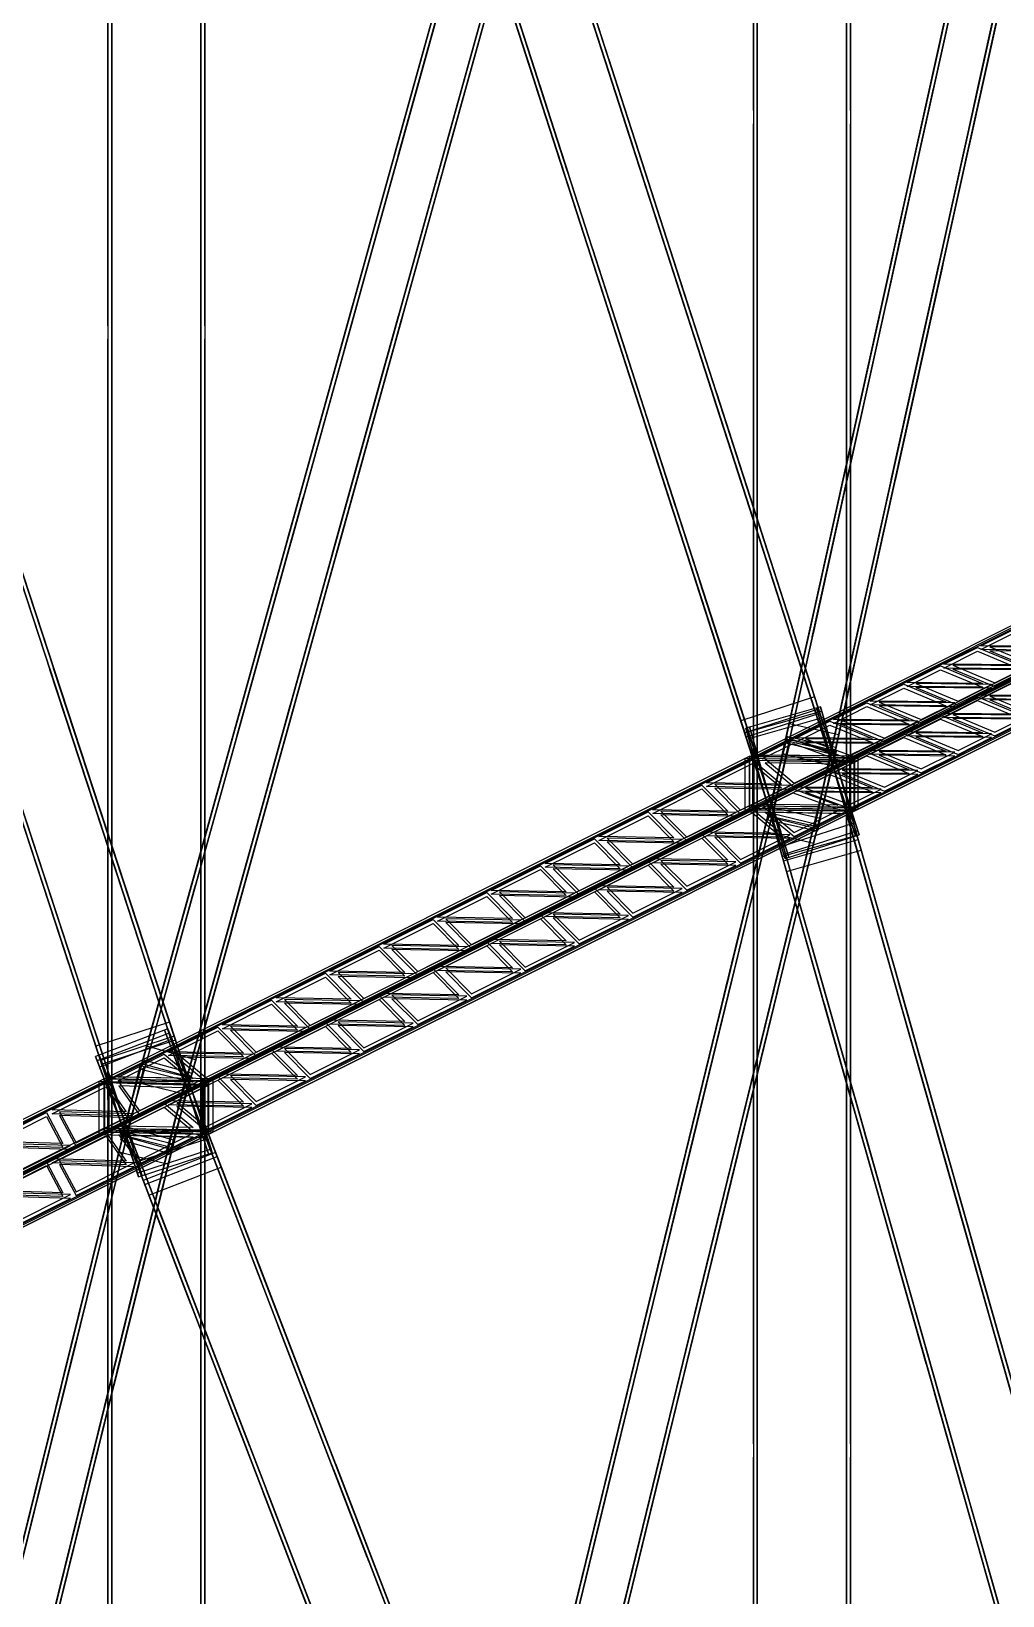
# Model space of a CAD drawing. Header units: millimetres. Extents: x -52000 to 48850, y -48850 to 51750.
# Drawn here: x -19679 to -15672, y -11599 to -5145 of the extents above; entities that cross this region are included whole.
import ezdxf

# ---------------------------------------------------------------- set-up
doc = ezdxf.new("R2010")
doc.units = ezdxf.units.MM
doc.layers.add('D-STR-STRC', color=7, linetype='Continuous', lineweight=25)

msp = doc.modelspace()

# ---------------------------------------------------------------- linework, layer by layer
at = {"layer": 'D-STR-STRC'}
for points in [[(-19363.1, 19163.1), (-19363.1, -19163.1)], [(-18963.1, 19163.1), (-18963.1, -19163.1)], [(-16700, 16500), (-16700, -16500)], [(-16300, 16500), (-16300, -16500)], [(-22229.2, 290.1), (-19089.8, -9291.5)], [(-22224.3, 275.1), (-19084.9, -9306.5)], [(-19094.4, 308.1), (-16431.3, -7941.9)], [(-19089.2, 291.9), (-16426.1, -7958.1)], [(-19399, 209.8), (-16735.8, -8040.2)], [(-16564.5, -8055.4), (-14739.8, 194.6)], [(-22533.3, 190.5), (-19393.9, -9391.1)], [(-22528.4, 175.5), (-19389, -9406.1)], [(-19393.7, 193.6), (-16730.6, -8056.4)], [(-19222.8, -9404.2), (-16559.7, 177.4)], [(-19218.4, -9388.5), (-16555.3, 193.1)], [(-19016.1, -9444.7), (-16353, 136.8)], [(-16568.1, -8071.8), (-14743.5, 178.2)], [(-16363.1, -8117.1), (-14538.4, 132.9)], [(-16359.5, -8100.8), (-14534.8, 149.2)], [(-19020.5, -9460.4), (-16357.4, 121.1)], [(-19305.8, -9702.7), (-16642.6, -121.1)], [(-22076.7, -175.5), (-18937.3, -9757)], [(-22071.8, -190.5), (-18932.4, -9772)], [(-19310.1, -9718.4), (-16647, -136.8)], [(-19107.8, -9774.6), (-16444.7, -193.1)], [(-19103.4, -9758.9), (-16440.3, -177.4)], [(-18932.5, -193.6), (-16269.4, -8443.6)], [(-16640.5, -8399.2), (-14815.9, -149.2)], [(-16636.9, -8382.9), (-14812.3, -132.9)], [(-16431.9, -8428.2), (-14607.2, -178.2)], [(-18927.3, -209.8), (-16264.2, -8459.8)], [(-16435.5, -8444.6), (-14610.9, -194.6)], [(-22380.8, -275.1), (-19241.4, -9856.7)], [(-22375.9, -290.1), (-19236.4, -9871.7)], [(-19237, -291.9), (-16573.9, -8541.9)], [(-19231.8, -308.1), (-16568.7, -8558.1)], [(-16717.9, -8138.1), (-14893.2, -7225.8)], [(-16698.1, -8138.3), (-14873.4, -7226)], [(-16301.9, -8142.2), (-14477.3, -7229.9)], [(-16282.1, -8142.4), (-14457.5, -7230.1)], [(-16717.9, -8357.6), (-14893.2, -7445.3)], [(-16698.1, -8357.8), (-14873.4, -7445.5)], [(-16301.9, -8361.7), (-14477.3, -7449.3)], [(-16282.1, -8361.9), (-14457.5, -7449.5)], [(-16447.5, -7891.8), (-16431.3, -7941.9)], [(-16423.8, -7932.5), (-14599.2, -14357.8)], [(-16423.8, -7932.5), (-16411.4, -7976.5)], [(-16752, -7990.1), (-16735.8, -8040.2)], [(-16564.5, -8055.4), (-16552.7, -8002.2)], [(-16419, -7949.6), (-14594.3, -14375)], [(-19226.3, -18979.1), (-16563.2, -8066)], [(-16731.7, -8019.9), (-14907, -14445.3)], [(-16731.7, -8019.9), (-16719.2, -8063.9)], [(-16726.8, -8037), (-14902.2, -14462.4)], [(-16578, -8126.8), (-16563.2, -8066)], [(-16359.5, -8100.8), (-16347.7, -8047.5)], [(-19230, -18994.3), (-16566.9, -8081.1)], [(-19026, -19044.1), (-16362.9, -8130.9)], [(-19022.3, -19028.9), (-16359.2, -8115.8)], [(-16717.9, -8138.1), (-16704, -8131.2)], [(-16374, -8176.6), (-16359.2, -8115.8)], [(-19379.3, -9468.2), (-16716.2, -8136.6)], [(-19359.6, -9468.5), (-16696.5, -8137)], [(-18966.6, -9475.6), (-16303.5, -8144)], [(-18947, -9475.9), (-16283.8, -8144.4)], [(-16734.8, -8145.9), (-16716.2, -8136.6)], [(-16302.4, -8153.7), (-16283.8, -8144.4)], [(-16282.1, -8142.4), (-16268.3, -8135.5)], [(-19379.3, -9687.2), (-16716.2, -8355.6)], [(-19359.6, -9687.5), (-16696.5, -8356)], [(-19304, -19297.4), (-16640.8, -8384.2)], [(-19300.3, -19282.2), (-16637.1, -8369.1)], [(-18966.6, -9694.6), (-16303.5, -8363)], [(-18947, -9694.9), (-16283.8, -8363.4)], [(-16734.8, -8364.9), (-16716.2, -8355.6)], [(-16717.9, -8357.6), (-16704, -8350.7)], [(-16655.7, -8445), (-16640.8, -8384.2)], [(-16640.5, -8399.2), (-16628.8, -8346)], [(-16302.4, -8372.7), (-16283.8, -8363.4)], [(-16282.1, -8361.9), (-16268.3, -8354.9)], [(-19100, -19347.1), (-16436.8, -8434)], [(-19096.3, -19332), (-16433.1, -8418.9)], [(-16451.7, -8494.8), (-16436.8, -8434)], [(-16435.5, -8444.6), (-16423.7, -8391.4)], [(-16280.3, -8409.7), (-16264.2, -8459.8)], [(-16584.9, -8508), (-16568.7, -8558.1)], [(-16273.2, -8463), (-14448.5, -14888.3)], [(-16268.3, -8480.1), (-14443.7, -14905.4)], [(-16268.3, -8480.1), (-16255.8, -8524.1)], [(-16581, -8550.4), (-14756.4, -14975.7)], [(-16576.2, -8567.5), (-14751.5, -14992.9)], [(-16576.2, -8567.5), (-16563.7, -8611.5)], [(-19115.4, -9260.2), (-16452.3, -16178.6)], [(-19115.4, -9260.2), (-19098.6, -9303.8)], [(-19109.1, -9276.7), (-16445.9, -16195.1)], [(-19108.9, -9233.2), (-19089.8, -9291.5)], [(-19413, -9332.9), (-19393.9, -9391.1)], [(-19218.4, -9388.5), (-19202.9, -9332.7)], [(-22369.1, -22133.8), (-19229.6, -9412.8)], [(-19414, -9375.1), (-16750.9, -16293.6)], [(-19414, -9375.1), (-19397.2, -9418.8)], [(-19407.7, -9391.6), (-16744.6, -16310.1)], [(-19246.6, -9481.7), (-19229.6, -9412.8)], [(-19016.1, -9444.7), (-19000.6, -9388.9)], [(-22516.5, -11035.9), (-19377.1, -9466.2)], [(-22497, -11036.5), (-19357.6, -9466.8)], [(-22372.4, -22147.5), (-19233, -9426.5)], [(-22168.6, -22197.8), (-19029.1, -9476.8)], [(-22165.2, -22184.1), (-19025.8, -9463.1)], [(-22108.1, -11047.7), (-18968.6, -9477.9)], [(-22088.6, -11048.2), (-18949.2, -9478.5)], [(-19400.4, -9477.9), (-19377.1, -9466.2)], [(-19379.3, -9468.2), (-19360.7, -9458.9)], [(-19042.8, -9532), (-19025.8, -9463.1)], [(-18972.5, -9490.2), (-18949.2, -9478.5)], [(-18947, -9475.9), (-18928.4, -9466.6)], [(-19379.3, -9687.2), (-19360.7, -9677.9)], [(-19310.1, -9718.4), (-19294.6, -9662.6)], [(-22516.5, -11254.3), (-19377.1, -9684.6)], [(-22497, -11254.9), (-19357.6, -9685.2)], [(-22439.9, -22421), (-19300.5, -9700)], [(-22436.6, -22407.3), (-19297.1, -9686.3)], [(-22232.7, -22457.6), (-19093.3, -9736.6)], [(-22108.1, -11266.1), (-18968.6, -9696.4)], [(-22088.6, -11266.6), (-18949.2, -9696.9)], [(-19400.4, -9696.3), (-19377.1, -9684.6)], [(-19317.5, -9768.9), (-19300.5, -9700)], [(-19107.8, -9774.6), (-19092.3, -9718.8)], [(-18972.5, -9708.6), (-18949.2, -9696.9)], [(-18951.4, -9713.8), (-18932.4, -9772)], [(-18947, -9694.9), (-18928.4, -9685.6)], [(-22236.1, -22471.3), (-19096.6, -9750.3)], [(-19113.6, -9819.2), (-19096.6, -9750.3)], [(-18918.6, -9771.5), (-16255.4, -16689.9)], [(-18912.2, -9788), (-16249.1, -16706.4)], [(-18912.2, -9788), (-18895.4, -9831.7)], [(-19255.5, -9813.4), (-19236.4, -9871.7)], [(-19217.2, -9886.5), (-16554.1, -16804.9)], [(-19210.9, -9903), (-16547.7, -16821.4)], [(-19210.9, -9903), (-19194, -9946.6)]]:
    msp.add_lwpolyline(points, dxfattribs=at)
for points in [[(-19347.1, 19163.1), (-19347.1, 19163.1), (-19347.1, -19163.1), (-19347.1, -19163.1)], [(-18979.1, 19163.1), (-18979.1, 19163.1), (-18979.1, -19163.1), (-18979.1, -19163.1)], [(-16684, 16500), (-16684, 16500), (-16684, -16500), (-16684, -16500)], [(-16316, 16500), (-16316, 16500), (-16316, -16500), (-16316, -16500)], [(-22244.5, 285.1), (-22087, -195.5), (-18947.6, -9777), (-19105, -9296.4)], [(-22229.2, 290.1), (-22071.8, -190.5), (-18932.4, -9772), (-19089.8, -9291.5)], [(-19109.7, 303.1), (-18942.5, -214.7), (-16279.4, -8464.7), (-16446.5, -7946.9)], [(-19094.4, 308.1), (-18927.3, -209.8), (-16264.2, -8459.8), (-16431.3, -7941.9)], [(-22518.1, 195.5), (-22360.7, -285.1), (-19221.2, -9866.7), (-19378.7, -9386.1)], [(-19399, 209.8), (-19231.8, -308.1), (-16568.7, -8558.1), (-16735.8, -8040.2)], [(-19383.7, 214.7), (-19216.6, -303.1), (-16553.5, -8553.1), (-16720.6, -8035.3)], [(-16640.5, -8399.2), (-16564.5, -8055.4), (-14739.8, 194.6), (-14815.9, -149.2)], [(-22533.3, 190.5), (-22375.9, -290.1), (-19236.4, -9871.7), (-19393.9, -9391.1)], [(-19310.1, -9718.4), (-19218.4, -9388.5), (-16555.3, 193.1), (-16647, -136.8)], [(-19294.7, -9722.7), (-19203, -9392.8), (-16539.9, 188.8), (-16631.6, -141.1)], [(-19123.2, -9770.3), (-19031.5, -9440.4), (-16368.4, 141.1), (-16460.1, -188.8)], [(-19107.8, -9774.6), (-19016.1, -9444.7), (-16353, 136.8), (-16444.7, -193.1)], [(-16624.9, -8402.7), (-16548.9, -8058.9), (-14724.2, 191.1), (-14800.3, -152.7)], [(-16451.1, -8441.1), (-16375.1, -8097.3), (-14550.4, 152.7), (-14626.5, -191.1)], [(-16435.5, -8444.6), (-16359.5, -8100.8), (-14534.8, 149.2), (-14610.9, -194.6)], [(-16700, -2777.5), (-16700, -2777.5), (-16700, -5472.5), (-16700, -5472.5)], [(-16684, -2777.5), (-16684, -2777.5), (-16684, -5472.5), (-16684, -5472.5)], [(-16316, -2777.5), (-16316, -2777.5), (-16316, -5472.5), (-16316, -5472.5)], [(-16300, -2777.5), (-16300, -2777.5), (-16300, -5472.5), (-16300, -5472.5)], [(-19363.1, -3221.4), (-19363.1, -3221.4), (-19363.1, -6360.2), (-19363.1, -6360.2)], [(-19347.1, -3221.4), (-19347.1, -3221.4), (-19347.1, -6360.2), (-19347.1, -6360.2)], [(-18979.1, -3221.4), (-18979.1, -3221.4), (-18979.1, -6360.2), (-18979.1, -6360.2)], [(-18963.1, -3221.4), (-18963.1, -3221.4), (-18963.1, -6360.2), (-18963.1, -6360.2)], [(-17534, -4578), (-17328.3, -5215.4), (-17193.7, -5632.1)], [(-17518.8, -4573.1), (-17313, -5210.5), (-17178.5, -5627.2)], [(-17529.5, -4591.9), (-17395, -5008.6), (-17189.3, -5646)], [(-17514.3, -4587), (-17379.8, -5003.7), (-17174, -5641.1)], [(-18180.5, -5654.2), (-17974.1, -4911.5), (-17909.7, -4679.8)], [(-18177.7, -5644), (-18113.3, -5412.3), (-17906.9, -4669.6)], [(-18165.1, -5658.5), (-17958.7, -4915.8), (-17894.3, -4684.1)], [(-18162.3, -5648.3), (-18097.9, -5416.5), (-17891.4, -4673.9)], [(-17823.3, -4671.4), (-17617.6, -5308.8), (-17483, -5725.5)], [(-17818.8, -4685.3), (-17684.3, -5102), (-17478.6, -5739.4)], [(-17808.1, -4666.5), (-17602.3, -5303.9), (-17467.8, -5720.6)], [(-17803.6, -4680.4), (-17669.1, -5097.1), (-17463.3, -5734.5)], [(-16016.6, -5577.9), (-15876.3, -4943.6), (-15822.9, -4702.1)], [(-16013.7, -5565), (-15960.3, -5323.5), (-15820, -4689.2)], [(-16000.9, -5581.4), (-15860.6, -4947.1), (-15807.2, -4705.6)], [(-15998.1, -5568.5), (-15944.7, -5327), (-15804.4, -4692.7)], [(-17993.6, -5706.2), (-17787.2, -4963.5), (-17722.8, -4731.8)], [(-17990.8, -5695.9), (-17926.4, -5464.2), (-17719.9, -4721.5)], [(-17978.2, -5710.4), (-17771.8, -4967.8), (-17707.4, -4736.1)], [(-17975.4, -5700.2), (-17910.9, -5468.5), (-17704.5, -4725.8)], [(-15827.1, -5619.8), (-15686.8, -4985.5), (-15633.4, -4744)], [(-15824.3, -5606.9), (-15770.9, -5365.4), (-15630.6, -4731.1)], [(-15811.5, -5623.3), (-15671.2, -4989), (-15617.8, -4747.5)], [(-15808.7, -5610.4), (-15755.2, -5368.9), (-15615, -4734.6)], [(-17312.1, -5265.5), (-17106.3, -5902.9), (-16971.8, -6319.6)], [(-17307.6, -5279.4), (-17173.1, -5696.1), (-16967.3, -6333.5)], [(-17296.9, -5260.6), (-17091.1, -5898), (-16956.6, -6314.7)], [(-17292.4, -5274.5), (-17157.9, -5691.2), (-16952.1, -6328.6)], [(-17586.2, -5354), (-17380.4, -5991.4), (-17245.9, -6408.1)], [(-17601.4, -5358.9), (-17395.6, -5996.3), (-17261.1, -6413)], [(-17596.9, -5372.8), (-17462.4, -5789.5), (-17256.6, -6426.9)], [(-17581.7, -5367.9), (-17447.2, -5784.6), (-17241.4, -6422)], [(-16168.6, -6265.4), (-16028.3, -5631.1), (-15974.9, -5389.6)], [(-16165.8, -6252.5), (-16112.3, -6011), (-15972.1, -5376.7)], [(-16153, -6268.9), (-16012.7, -5634.6), (-15959.3, -5393.1)], [(-16150.1, -6256), (-16096.7, -6014.5), (-15956.4, -5380.2)], [(-15976.3, -6294.4), (-15922.9, -6052.9), (-15782.6, -5418.6)], [(-18402.5, -6452.7), (-18196, -5710), (-18131.6, -5478.3)], [(-18399.6, -6442.4), (-18335.2, -6210.7), (-18128.8, -5468)], [(-18387, -6457), (-18180.6, -5714.3), (-18116.2, -5482.6)], [(-18384.2, -6446.7), (-18319.8, -6215), (-18113.4, -5472.3)], [(-15979.2, -6307.3), (-15838.9, -5673), (-15785.5, -5431.5)], [(-15963.6, -6310.8), (-15823.3, -5676.5), (-15769.9, -5435)], [(-15960.7, -6297.9), (-15907.3, -6056.4), (-15767, -5422.1)], [(-18215.5, -6504.6), (-18009.1, -5762), (-17944.7, -5530.2)], [(-18212.7, -6494.4), (-18148.3, -6262.7), (-17941.9, -5520)], [(-18200.1, -6508.9), (-17993.7, -5766.2), (-17929.3, -5534.5)], [(-18197.3, -6498.7), (-18132.9, -6267), (-17926.5, -5524.3)], [(-16700, -5527.5), (-16700, -5527.5), (-16700, -8222.5), (-16700, -8222.5)], [(-16684, -5527.5), (-16684, -5527.5), (-16684, -8222.5), (-16684, -8222.5)], [(-16316, -5527.5), (-16316, -5527.5), (-16316, -8222.5), (-16316, -8222.5)], [(-16300, -5527.5), (-16300, -5527.5), (-16300, -8222.5), (-16300, -8222.5)], [(-17090.1, -5953), (-16884.4, -6590.4), (-16749.9, -7007.1)], [(-17085.7, -5966.9), (-16951.2, -6383.6), (-16745.4, -7021)], [(-17074.9, -5948.1), (-16869.2, -6585.5), (-16734.7, -7002.2)], [(-17070.4, -5962), (-16935.9, -6378.7), (-16730.2, -7016.1)], [(-17379.5, -6046.4), (-17173.7, -6683.8), (-17039.2, -7100.5)], [(-17375, -6060.3), (-17240.5, -6477), (-17034.7, -7114.4)], [(-17364.2, -6041.5), (-17158.5, -6678.9), (-17024, -7095.6)], [(-17359.7, -6055.4), (-17225.2, -6472.1), (-17019.5, -7109.5)], [(-16317.8, -6940), (-16264.4, -6698.5), (-16124.1, -6064.2)], [(-16320.7, -6952.9), (-16180.4, -6318.6), (-16127, -6077.1)], [(-16305, -6956.4), (-16164.8, -6322.1), (-16111.3, -6080.6)], [(-16302.2, -6943.5), (-16248.8, -6702), (-16108.5, -6067.7)], [(-16131.2, -6994.8), (-15991, -6360.5), (-15937.5, -6119)], [(-16128.4, -6981.9), (-16075, -6740.4), (-15934.7, -6106.1)], [(-16115.6, -6998.3), (-15975.3, -6364), (-15921.9, -6122.5)], [(-16112.8, -6985.4), (-16059.4, -6743.9), (-15919.1, -6109.6)], [(-18624.4, -7251.1), (-18418, -6508.5), (-18353.6, -6276.8)], [(-18621.5, -7240.9), (-18557.1, -7009.2), (-18350.7, -6266.5)], [(-18609, -7255.4), (-18402.5, -6512.8), (-18338.1, -6281)], [(-18606.1, -7245.2), (-18541.7, -7013.5), (-18335.3, -6270.8)], [(-18434.6, -7292.8), (-18370.2, -7061.1), (-18163.8, -6318.5)], [(-18419.2, -7297.1), (-18354.8, -7065.4), (-18148.4, -6322.7)], [(-18437.5, -7303.1), (-18231, -6560.4), (-18166.6, -6328.7)], [(-18422.1, -7307.4), (-18215.6, -6564.7), (-18151.2, -6333)], [(-19363.1, -6415.2), (-19363.1, -6415.2), (-19363.1, -9554.1), (-19363.1, -9554.1)], [(-19347.1, -6415.2), (-19347.1, -6415.2), (-19347.1, -9554.1), (-19347.1, -9554.1)], [(-18979.1, -6415.2), (-18979.1, -6415.2), (-18979.1, -9554.1), (-18979.1, -9554.1)], [(-18963.1, -6415.2), (-18963.1, -6415.2), (-18963.1, -9554.1), (-18963.1, -9554.1)], [(-16868.2, -6640.5), (-16662.5, -7277.9), (-16528, -7694.6)], [(-16853, -6635.6), (-16647.2, -7273), (-16512.7, -7689.7)], [(-16863.7, -6654.4), (-16729.2, -7071.1), (-16523.5, -7708.5)], [(-16848.5, -6649.5), (-16714, -7066.2), (-16508.3, -7703.6)], [(-17157.5, -6733.9), (-16951.8, -7371.3), (-16817.3, -7788)], [(-17153, -6747.8), (-17018.5, -7164.5), (-16812.8, -7801.9)], [(-17142.3, -6729), (-16936.5, -7366.4), (-16802, -7783.1)], [(-17137.8, -6742.9), (-17003.3, -7159.6), (-16797.6, -7797)], [(-16472.7, -7640.4), (-16332.4, -7006.1), (-16279, -6764.6)], [(-16469.9, -7627.5), (-16416.5, -7386), (-16276.2, -6751.7)], [(-16457.1, -7643.9), (-16316.8, -7009.6), (-16263.4, -6768.1)], [(-16454.2, -7631), (-16400.8, -7389.5), (-16260.5, -6755.2)], [(-16283.3, -7682.3), (-16143, -7048), (-16089.6, -6806.5)], [(-16280.4, -7669.4), (-16227, -7427.9), (-16086.7, -6793.6)], [(-16267.7, -7685.8), (-16127.4, -7051.5), (-16074, -6810)], [(-16264.8, -7672.9), (-16211.4, -7431.4), (-16071.1, -6797.1)], [(-19851, -6968.3), (-19608.5, -7708.5), (-19481.8, -8095.3)], [(-19866.2, -6973.3), (-19623.7, -7713.5), (-19497, -8100.2)], [(-19863.7, -6980.9), (-19737, -7367.6), (-19494.5, -8107.8)], [(-19848.5, -6975.9), (-19721.8, -7362.6), (-19479.3, -8102.8)], [(-18846.3, -8049.6), (-18639.9, -7306.9), (-18575.5, -7075.2)], [(-18843.5, -8039.4), (-18779.1, -7807.6), (-18572.6, -7065)], [(-18830.9, -8053.9), (-18624.5, -7311.2), (-18560.1, -7079.5)], [(-18828.1, -8043.6), (-18763.6, -7811.9), (-18557.2, -7069.3)], [(-18659.4, -8101.6), (-18453, -7358.9), (-18388.6, -7127.2)], [(-18656.6, -8091.3), (-18592.1, -7859.6), (-18385.7, -7116.9)], [(-18644, -8105.8), (-18437.6, -7363.2), (-18373.2, -7131.5)], [(-18641.1, -8095.6), (-18576.7, -7863.9), (-18370.3, -7121.2)], [(-16282.1, -8142.4), (-16717.9, -8138.1), (-14893.2, -7225.8), (-14457.5, -7230.1)], [(-16282.1, -8158.4), (-16717.9, -8154.1), (-14893.2, -7241.8), (-14457.5, -7246)], [(-16646.3, -7328), (-16452.3, -7929.1), (-16317.8, -8345.8)], [(-16641.8, -7341.9), (-16507.3, -7758.6), (-16313.3, -8359.7)], [(-16631.1, -7323.1), (-16437, -7924.2), (-16302.5, -8340.9)], [(-16626.6, -7337), (-16492.1, -7753.7), (-16298.1, -8354.7)], [(-16935.6, -7421.4), (-16741.6, -8022.5), (-16607.1, -8439.2)], [(-16920.4, -7416.5), (-16726.3, -8017.6), (-16591.8, -8434.3)], [(-16931.1, -7435.3), (-16796.6, -7852), (-16602.6, -8453)], [(-16915.9, -7430.4), (-16781.4, -7847.1), (-16587.4, -8448.1)], [(-16282.1, -8345.9), (-16717.9, -8341.6), (-14893.2, -7429.3), (-14457.5, -7433.6)], [(-16282.1, -8361.9), (-16717.9, -8357.6), (-14893.2, -7445.3), (-14457.5, -7449.5)], [(-16616.2, -8289.3), (-16484.5, -7693.6), (-16431.1, -7452.1)], [(-16613.4, -8276.4), (-16560, -8034.9), (-16428.2, -7439.2)], [(-16600.6, -8292.8), (-16468.9, -7697.1), (-16415.4, -7455.6)], [(-16597.8, -8279.9), (-16544.4, -8038.4), (-16412.6, -7442.7)], [(-16424, -8318.3), (-16370.6, -8076.8), (-16238.8, -7481.1)], [(-16408.3, -8321.8), (-16354.9, -8080.3), (-16223.2, -7484.6)], [(-16426.8, -8331.2), (-16295.1, -7735.5), (-16241.6, -7494)], [(-16411.2, -8334.7), (-16279.4, -7739), (-16226, -7497.5)], [(-15450.2, -7683.5), (-15762.1, -7680.5), (-15623.9, -7611.4)], [(-15450.2, -7699.5), (-15762.1, -7696.4), (-15623.9, -7627.3)], [(-15602.2, -7759.5), (-15914.2, -7756.5), (-15776, -7687.4)], [(-15602.2, -7775.5), (-15914.2, -7772.4), (-15776, -7703.3)], [(-15551.4, -7756.9), (-15413.2, -7687.8), (-15725.2, -7684.7)], [(-15551.4, -7772.8), (-15413.2, -7703.7), (-15725.2, -7700.7)], [(-19604.6, -7771.8), (-19362, -8512), (-19235.3, -8898.7)], [(-19602.1, -7779.4), (-19475.4, -8166.1), (-19232.9, -8906.3)], [(-19589.4, -7766.8), (-19346.8, -8507), (-19220.1, -8893.7)], [(-19586.9, -7774.4), (-19460.2, -8161.1), (-19217.6, -8901.3)], [(-15754.3, -7835.6), (-16066.2, -7832.5), (-15928, -7763.4)], [(-15754.3, -7851.5), (-16066.2, -7848.5), (-15928, -7779.4)], [(-15703.5, -7832.9), (-15565.3, -7763.8), (-15877.2, -7760.7)], [(-15703.5, -7848.8), (-15565.3, -7779.7), (-15877.2, -7776.7)], [(-19893.5, -7866.4), (-19650.9, -8606.7), (-19524.2, -8993.4)], [(-19878.3, -7861.4), (-19635.7, -8601.7), (-19509, -8988.4)], [(-19875.8, -7869), (-19749.1, -8255.7), (-19506.5, -8996)], [(-19068.2, -8848.1), (-18861.8, -8105.4), (-18797.4, -7873.7)], [(-19065.4, -8837.8), (-19001, -8606.1), (-18794.6, -7863.4)], [(-19050, -8842.1), (-18985.6, -8610.4), (-18779.2, -7867.7)], [(-15906.3, -7911.6), (-16218.3, -7908.5), (-16080.1, -7839.4)], [(-15906.3, -7927.6), (-16218.3, -7924.5), (-16080.1, -7855.4)], [(-15855.5, -7908.9), (-15717.3, -7839.8), (-16029.3, -7836.8)], [(-15855.5, -7924.9), (-15717.3, -7855.8), (-16029.3, -7852.7)], [(-15450.2, -7887), (-15762.1, -7884), (-15623.9, -7814.9)], [(-15450.2, -7903), (-15762.1, -7899.9), (-15623.9, -7830.8)], [(-19891, -7874), (-19764.3, -8260.7), (-19521.7, -9000.9)], [(-19052.8, -8852.3), (-18846.4, -8109.7), (-18782, -7878)], [(-18881.3, -8900), (-18674.9, -8157.3), (-18610.5, -7925.6)], [(-18878.5, -8889.8), (-18814.1, -8658.1), (-18607.7, -7915.4)], [(-18865.9, -8904.3), (-18659.5, -8161.6), (-18595.1, -7929.9)], [(-18863.1, -8894.1), (-18798.7, -8662.3), (-18592.2, -7919.7)], [(-16447.5, -7891.8), (-16752, -7990.1), (-16584.9, -8508), (-16280.3, -8409.7)], [(-16423.8, -7932.5), (-16731.7, -8019.9), (-16726.8, -8037), (-16419, -7949.6)], [(-16423.8, -7932.5), (-16731.7, -8019.9), (-16576.2, -8567.5), (-16268.3, -8480.1)], [(-16439.2, -7936.9), (-16283.7, -8484.5), (-14459.1, -14909.8), (-14614.6, -14362.2)], [(-16423.8, -7932.5), (-16268.3, -8480.1), (-14443.7, -14905.4), (-14599.2, -14357.8)], [(-16058.4, -7987.6), (-16370.3, -7984.6), (-16232.2, -7915.5)], [(-16058.4, -8003.6), (-16370.3, -8000.5), (-16232.2, -7931.4)], [(-16007.6, -7984.9), (-15869.4, -7915.8), (-16181.3, -7912.8)], [(-16007.6, -8000.9), (-15869.4, -7931.8), (-16181.3, -7928.7)], [(-15602.2, -7963), (-15914.2, -7960), (-15776, -7890.9)], [(-15602.2, -7979), (-15914.2, -7975.9), (-15776, -7906.8)], [(-15551.4, -7960.4), (-15413.2, -7891.3), (-15725.2, -7888.2)], [(-15551.4, -7976.3), (-15413.2, -7907.2), (-15725.2, -7904.2)], [(-16431.3, -7941.9), (-16735.8, -8040.2), (-16730.6, -8056.4), (-16426.1, -7958.1)], [(-16431.3, -7941.9), (-16735.8, -8040.2), (-16568.7, -8558.1), (-16264.2, -8459.8)], [(-16411.4, -7976.5), (-16719.2, -8063.9), (-16563.7, -8611.5), (-16255.8, -8524.1)], [(-16628.8, -8346), (-16423.7, -8391.4), (-16347.7, -8047.5), (-16552.7, -8002.2)], [(-16210.4, -8063.6), (-16522.4, -8060.6), (-16384.2, -7991.5)], [(-16159.6, -8061), (-16021.4, -7991.9), (-16333.4, -7988.8)], [(-15754.3, -8039.1), (-16066.2, -8036), (-15928, -7966.9)], [(-15754.3, -8055), (-16066.2, -8052), (-15928, -7982.9)], [(-15703.5, -8036.4), (-15565.3, -7967.3), (-15877.2, -7964.2)], [(-15703.5, -8052.3), (-15565.3, -7983.2), (-15877.2, -7980.2)], [(-19304, -19297.4), (-19226.3, -18979.1), (-16563.2, -8066), (-16640.8, -8384.2)], [(-16731.7, -8019.9), (-16576.2, -8567.5), (-14751.5, -14992.9), (-14907, -14445.3)], [(-16716.3, -8015.5), (-16560.8, -8563.1), (-14736.1, -14988.5), (-14891.6, -14440.9)], [(-16640.8, -8384.2), (-16436.8, -8434), (-16359.2, -8115.8), (-16563.2, -8066)], [(-16640.5, -8399.2), (-16435.5, -8444.6), (-16359.5, -8100.8), (-16564.5, -8055.4)], [(-16568.1, -8071.8), (-16363.1, -8117.1), (-16359.5, -8100.8), (-16564.5, -8055.4)], [(-16566.9, -8081.1), (-16362.9, -8130.9), (-16359.2, -8115.8), (-16563.2, -8066)], [(-16210.4, -8079.6), (-16522.4, -8076.5), (-16384.2, -8007.5)], [(-16301.6, -8132), (-16173.5, -8067.9), (-16485.5, -8064.8)], [(-16411.4, -8034.8), (-16280.9, -8494.4), (-16155.8, -8935.1)], [(-16406.1, -8053.6), (-16281, -8494.2), (-16150.4, -8953.8)], [(-16396, -8030.5), (-16265.5, -8490.1), (-16140.4, -8930.7)], [(-16390.7, -8049.2), (-16265.6, -8489.8), (-16135, -8949.4)], [(-16159.6, -8076.9), (-16021.4, -8007.8), (-16333.4, -8004.8)], [(-15906.3, -8115.1), (-16218.3, -8112), (-16080.1, -8042.9)], [(-15906.3, -8131.1), (-16218.3, -8128), (-16080.1, -8058.9)], [(-15855.5, -8112.4), (-15717.3, -8043.3), (-16029.3, -8040.3)], [(-15855.5, -8128.4), (-15717.3, -8059.3), (-16029.3, -8056.2)], [(-19288.4, -19301.2), (-19210.8, -18982.9), (-16547.6, -8069.8), (-16625.3, -8388)], [(-19115.5, -19343.4), (-19037.8, -19025.1), (-16374.7, -8112), (-16452.4, -8430.2)], [(-19100, -19347.1), (-19022.3, -19028.9), (-16359.2, -8115.8), (-16436.8, -8434)], [(-16268.3, -8354.9), (-16268.3, -8135.5), (-16704, -8131.2), (-16704, -8350.7)], [(-16703.8, -8117.9), (-16573.3, -8577.5), (-16448.2, -9018.1)], [(-16688.5, -8113.5), (-16557.9, -8573.1), (-16432.8, -9013.8)], [(-16352.4, -8134.6), (-16664.4, -8131.6), (-16536.3, -8067.5)], [(-16352.4, -8150.6), (-16664.4, -8147.6), (-16536.3, -8083.5)], [(-16655.7, -8445), (-16451.7, -8494.8), (-16374, -8176.6), (-16578, -8126.8)], [(-16301.6, -8147.9), (-16173.5, -8083.9), (-16485.5, -8080.8)], [(-16058.4, -8191.1), (-16370.3, -8188.1), (-16232.2, -8119)], [(-16007.6, -8188.4), (-15869.4, -8119.3), (-16181.3, -8116.3)], [(-18947, -9475.9), (-19379.3, -9468.2), (-16716.2, -8136.6), (-16283.8, -8144.4)], [(-18947, -9491.9), (-19379.3, -9484.1), (-16716.2, -8152.5), (-16283.8, -8160.3)], [(-16584.2, -8251.3), (-16893.7, -8245.7), (-16703.8, -8150.8)], [(-16584.2, -8267.2), (-16893.7, -8261.7), (-16703.8, -8166.7)], [(-16844.6, -9219.3), (-16648.3, -8414.7), (-16593.7, -8191.2)], [(-16843, -9212.5), (-16788.4, -8989), (-16592.1, -8184.5)], [(-16829.1, -9223.1), (-16632.7, -8418.5), (-16578.2, -8195)], [(-16827.4, -9216.3), (-16772.9, -8992.8), (-16576.5, -8188.2)], [(-16302.4, -8372.7), (-16302.4, -8153.7), (-16734.8, -8145.9), (-16734.8, -8364.9)], [(-16698.1, -8357.8), (-16698.1, -8138.3), (-16717.9, -8138.1), (-16717.9, -8357.6)], [(-16282.1, -8361.9), (-16282.1, -8142.4), (-16717.9, -8138.1), (-16717.9, -8357.6)], [(-16696.5, -8356), (-16696.5, -8137), (-16716.2, -8136.6), (-16716.2, -8355.6)], [(-16283.8, -8363.4), (-16283.8, -8144.4), (-16716.2, -8136.6), (-16716.2, -8355.6)], [(-16698.5, -8136.6), (-16573.4, -8577.2), (-16442.9, -9036.9)], [(-16683.1, -8132.2), (-16558, -8572.9), (-16427.5, -9032.5)], [(-16531.6, -8247.9), (-16341.7, -8153), (-16651.2, -8147.4)], [(-16531.6, -8263.8), (-16341.7, -8168.9), (-16651.2, -8163.3)], [(-16210.4, -8267.1), (-16522.4, -8264.1), (-16384.2, -8195)], [(-16058.4, -8207.1), (-16370.3, -8204), (-16232.2, -8134.9)], [(-16159.6, -8264.5), (-16021.4, -8195.4), (-16333.4, -8192.3)], [(-16283.8, -8363.4), (-16283.8, -8144.4), (-16303.5, -8144), (-16303.5, -8363)], [(-16282.1, -8361.9), (-16282.1, -8142.4), (-16301.9, -8142.2), (-16301.9, -8361.7)], [(-16007.6, -8204.4), (-15869.4, -8135.3), (-16181.3, -8132.2)], [(-16806.1, -8362.2), (-17115.6, -8356.7), (-16912.3, -8255)], [(-16753.5, -8358.8), (-16550.2, -8257.2), (-16859.7, -8251.6)], [(-16656.1, -9265.3), (-16459.8, -8460.7), (-16405.3, -8237.2)], [(-16654.5, -9258.5), (-16600, -9035), (-16403.6, -8230.4)], [(-16640.6, -9269.1), (-16444.3, -8464.5), (-16389.7, -8241)], [(-16639, -9262.3), (-16584.4, -9038.8), (-16388.1, -8234.2)], [(-16210.4, -8283.1), (-16522.4, -8280), (-16384.2, -8211)], [(-16159.6, -8280.4), (-16021.4, -8211.3), (-16333.4, -8208.3)], [(-16806.1, -8378.2), (-17115.6, -8372.6), (-16912.3, -8271)], [(-16753.5, -8374.8), (-16550.2, -8273.1), (-16859.7, -8267.6)], [(-16700, -8277.5), (-16700, -8277.5), (-16700, -10972.5), (-16700, -10972.5)], [(-16684, -8277.5), (-16684, -8277.5), (-16684, -10972.5), (-16684, -10972.5)], [(-16352.4, -8338.1), (-16664.4, -8335.1), (-16536.3, -8271)], [(-16352.4, -8354.1), (-16664.4, -8351), (-16536.3, -8287)], [(-16301.6, -8335.5), (-16173.5, -8271.4), (-16485.5, -8268.3)], [(-16301.6, -8351.4), (-16173.5, -8287.4), (-16485.5, -8284.3)], [(-16316, -8277.5), (-16316, -8277.5), (-16316, -10972.5), (-16316, -10972.5)], [(-16300, -8277.5), (-16300, -8277.5), (-16300, -10972.5), (-16300, -10972.5)], [(-18947, -9679), (-19379.3, -9671.3), (-16716.2, -8339.7), (-16283.8, -8347.5)], [(-18947, -9694.9), (-19379.3, -9687.2), (-16716.2, -8355.6), (-16283.8, -8363.4)], [(-17028, -8473.2), (-17337.5, -8467.7), (-17134.2, -8366)], [(-17028, -8489.1), (-17337.5, -8483.6), (-17134.2, -8381.9)], [(-16975.4, -8469.8), (-16772.1, -8368.2), (-17081.6, -8362.6)], [(-16975.4, -8485.7), (-16772.1, -8384.1), (-17081.6, -8378.5)], [(-16584.2, -8454.4), (-16893.7, -8448.8), (-16703.8, -8353.9)], [(-16584.2, -8470.3), (-16893.7, -8464.7), (-16703.8, -8369.8)], [(-16531.6, -8451), (-16341.7, -8356.1), (-16651.2, -8350.5)], [(-16531.6, -8466.9), (-16341.7, -8372), (-16651.2, -8366.4)], [(-16640.8, -8384.2), (-16436.8, -8434), (-16433.1, -8418.9), (-16637.1, -8369.1)], [(-16640.5, -8399.2), (-16435.5, -8444.6), (-16431.9, -8428.2), (-16636.9, -8382.9)], [(-16269.4, -8443.6), (-16573.9, -8541.9), (-16568.7, -8558.1), (-16264.2, -8459.8)], [(-17250, -8584.2), (-17559.5, -8578.6), (-17356.1, -8477)], [(-17250, -8600.1), (-17559.5, -8594.5), (-17356.1, -8492.9)], [(-17197.4, -8580.8), (-16994, -8479.1), (-17303.5, -8473.6)], [(-17197.4, -8596.7), (-16994, -8495), (-17303.5, -8489.5)], [(-16806.1, -8565.3), (-17115.6, -8559.8), (-16912.3, -8458.1)], [(-16806.1, -8581.3), (-17115.6, -8575.7), (-16912.3, -8474)], [(-16753.5, -8561.9), (-16550.2, -8460.3), (-16859.7, -8454.7)], [(-16753.5, -8577.9), (-16550.2, -8476.2), (-16859.7, -8470.6)], [(-16273.2, -8463), (-16581, -8550.4), (-16576.2, -8567.5), (-16268.3, -8480.1)], [(-19343, -8570.2), (-19114.3, -9268.2), (-18987.6, -9655)], [(-19340.5, -8577.8), (-19213.8, -8964.5), (-18985.1, -9662.5)], [(-19327.8, -8565.3), (-19099.1, -9263.3), (-18972.3, -9650)], [(-19325.3, -8572.8), (-19198.6, -8959.6), (-18969.9, -9657.6)], [(-17028, -8676.3), (-17337.5, -8670.7), (-17134.2, -8569.1)], [(-16975.4, -8672.9), (-16772.1, -8571.2), (-17081.6, -8565.7)], [(-16975.4, -8688.8), (-16772.1, -8587.2), (-17081.6, -8581.6)], [(-16268.4, -8538.4), (-16128.8, -9029.9), (-16003.7, -9470.5)], [(-16263.1, -8557.1), (-16138, -8997.8), (-15998.4, -9489.3)], [(-16253, -8534), (-16113.4, -9025.5), (-15988.3, -9466.2)], [(-16247.7, -8552.8), (-16122.6, -8993.4), (-15983, -9484.9)], [(-17471.9, -8695.1), (-17781.4, -8689.6), (-17578.1, -8587.9)], [(-17471.9, -8711.1), (-17781.4, -8705.5), (-17578.1, -8603.9)], [(-17419.3, -8691.7), (-17216, -8590.1), (-17525.5, -8584.5)], [(-17419.3, -8707.7), (-17216, -8606), (-17525.5, -8600.5)], [(-17028, -8692.2), (-17337.5, -8686.7), (-17134.2, -8585)], [(-16560.8, -8621.4), (-16421.3, -9112.9), (-16296.1, -9553.6)], [(-16555.5, -8640.2), (-16430.4, -9080.8), (-16290.8, -9572.3)], [(-16545.5, -8617.1), (-16405.9, -9108.6), (-16280.7, -9549.2)], [(-16540.1, -8635.8), (-16415, -9076.4), (-16275.4, -9567.9)], [(-19631.9, -8664.9), (-19403.2, -9362.9), (-19276.4, -9749.6)], [(-19629.4, -8672.5), (-19502.7, -9059.2), (-19274, -9757.2)], [(-19616.6, -8659.9), (-19387.9, -9357.9), (-19261.2, -9744.6)], [(-19614.2, -8667.5), (-19487.5, -9054.2), (-19258.8, -9752.2)], [(-19278.9, -9606.1), (-19083.7, -8903.9), (-19019.3, -8672.1)], [(-19276.1, -9595.8), (-19211.7, -9364.1), (-19016.5, -8661.9)], [(-19263.5, -9610.4), (-19068.3, -8908.1), (-19003.9, -8676.4)], [(-19260.7, -9600.1), (-19196.3, -9368.4), (-19001.1, -8666.2)], [(-17693.8, -8806.1), (-18003.3, -8800.5), (-17800, -8698.9)], [(-17641.2, -8802.7), (-17437.9, -8701), (-17747.4, -8695.5)], [(-17641.2, -8818.6), (-17437.9, -8717), (-17747.4, -8711.4)], [(-17250, -8787.3), (-17559.5, -8781.7), (-17356.1, -8680)], [(-17250, -8803.2), (-17559.5, -8797.6), (-17356.1, -8696)], [(-17197.4, -8783.9), (-16994, -8682.2), (-17303.5, -8676.6)], [(-17197.4, -8799.8), (-16994, -8698.1), (-17303.5, -8692.6)], [(-19092, -9658), (-18896.8, -8955.8), (-18832.4, -8724.1)], [(-19089.2, -9647.8), (-19024.8, -9416.1), (-18829.6, -8713.9)], [(-19076.6, -9662.3), (-18881.4, -8960.1), (-18817, -8728.4)], [(-19073.7, -9652.1), (-19009.3, -9420.4), (-18814.2, -8718.1)], [(-17693.8, -8822), (-18003.3, -8816.5), (-17800, -8714.8)], [(-17915.7, -8917.1), (-18225.2, -8911.5), (-18021.9, -8809.9)], [(-17915.7, -8933), (-18225.2, -8927.4), (-18021.9, -8825.8)], [(-17863.1, -8913.7), (-17659.8, -8812), (-17969.3, -8806.5)], [(-17863.1, -8929.6), (-17659.8, -8827.9), (-17969.3, -8822.4)], [(-17471.9, -8898.2), (-17781.4, -8892.7), (-17578.1, -8791)], [(-17471.9, -8914.1), (-17781.4, -8908.6), (-17578.1, -8806.9)], [(-17419.3, -8894.8), (-17216, -8793.2), (-17525.5, -8787.6)], [(-17419.3, -8910.8), (-17216, -8809.1), (-17525.5, -8803.5)], [(-17693.8, -9009.2), (-18003.3, -9003.6), (-17800, -8902)], [(-17641.2, -9005.8), (-17437.9, -8904.1), (-17747.4, -8898.6)], [(-18137.7, -9028), (-18447.2, -9022.5), (-18243.8, -8920.8)], [(-18137.7, -9044), (-18447.2, -9038.4), (-18243.8, -8936.7)], [(-18085.1, -9024.6), (-17881.8, -8923), (-18191.3, -8917.4)], [(-18085.1, -9040.6), (-17881.8, -8938.9), (-18191.3, -8933.3)], [(-17693.8, -9025.1), (-18003.3, -9019.6), (-17800, -8917.9)], [(-17641.2, -9021.7), (-17437.9, -8920.1), (-17747.4, -8914.5)], [(-18359.6, -9139), (-18669.1, -9133.4), (-18465.8, -9031.8)], [(-18307, -9135.6), (-18103.7, -9033.9), (-18413.2, -9028.4)], [(-17915.7, -9120.1), (-18225.2, -9114.6), (-18021.9, -9012.9)], [(-17915.7, -9136.1), (-18225.2, -9130.5), (-18021.9, -9028.9)], [(-17863.1, -9116.8), (-17659.8, -9015.1), (-17969.3, -9009.5)], [(-17863.1, -9132.7), (-17659.8, -9031), (-17969.3, -9025.5)], [(-18359.6, -9154.9), (-18669.1, -9149.4), (-18465.8, -9047.7)], [(-18307, -9151.5), (-18103.7, -9049.9), (-18413.2, -9044.3)], [(-17066.5, -10128.7), (-16859.4, -9280.1), (-16804.9, -9056.5)], [(-17064.9, -10122), (-17010.3, -9898.4), (-16803.3, -9049.8)], [(-17051, -10132.5), (-16843.9, -9283.9), (-16789.4, -9060.3)], [(-17049.4, -10125.8), (-16994.8, -9902.2), (-16787.7, -9053.6)], [(-16876.4, -10168), (-16821.9, -9944.4), (-16614.8, -9095.8)], [(-16860.9, -10171.7), (-16806.3, -9948.2), (-16599.2, -9099.6)], [(-16116.4, -9073.8), (-15976.8, -9565.3), (-15851.6, -10006)], [(-16111, -9092.6), (-15985.9, -9533.2), (-15846.3, -10024.7)], [(-16101, -9069.5), (-15961.4, -9561), (-15836.3, -10001.6)], [(-16095.6, -9088.2), (-15970.5, -9528.8), (-15830.9, -10020.3)], [(-18581.5, -9250), (-18891, -9244.4), (-18687.7, -9142.7)], [(-18581.5, -9265.9), (-18891, -9260.3), (-18687.7, -9158.7)], [(-18528.9, -9246.6), (-18325.6, -9144.9), (-18635.1, -9139.3)], [(-18528.9, -9262.5), (-18325.6, -9160.8), (-18635.1, -9155.3)], [(-18137.7, -9231.1), (-18447.2, -9225.6), (-18243.8, -9123.9)], [(-18137.7, -9247), (-18447.2, -9241.5), (-18243.8, -9139.8)], [(-18085.1, -9227.7), (-17881.8, -9126.1), (-18191.3, -9120.5)], [(-18085.1, -9243.6), (-17881.8, -9142), (-18191.3, -9136.4)], [(-16878.1, -10174.7), (-16671, -9326.1), (-16616.4, -9102.5)], [(-16862.5, -10178.5), (-16655.4, -9329.9), (-16600.9, -9106.3)], [(-16408.8, -9156.9), (-16269.2, -9648.4), (-16144.1, -10089)], [(-16393.4, -9152.5), (-16253.8, -9644), (-16128.7, -10084.7)], [(-16403.5, -9175.6), (-16278.3, -9616.3), (-16138.8, -10107.7)], [(-16388.1, -9171.2), (-16262.9, -9611.9), (-16123.4, -10103.4)], [(-19115.4, -9260.2), (-19414, -9375.1), (-19407.7, -9391.6), (-19109.1, -9276.7)], [(-19115.4, -9260.2), (-19414, -9375.1), (-19210.9, -9903), (-18912.2, -9788)], [(-19108.9, -9233.2), (-19413, -9332.9), (-19255.5, -9813.4), (-18951.4, -9713.8)], [(-19089.8, -9291.5), (-19393.9, -9391.1), (-19389, -9406.1), (-19084.9, -9306.5)], [(-19089.8, -9291.5), (-19393.9, -9391.1), (-19236.4, -9871.7), (-18932.4, -9772)], [(-19130.3, -9265.9), (-18927.2, -9793.8), (-16264, -16712.2), (-16467.2, -16184.3)], [(-19115.4, -9260.2), (-18912.2, -9788), (-16249.1, -16706.4), (-16452.3, -16178.6)], [(-18803.4, -9360.9), (-19112.9, -9355.4), (-18909.6, -9253.7)], [(-18803.4, -9376.8), (-19112.9, -9371.3), (-18909.6, -9269.6)], [(-18750.9, -9357.5), (-18547.5, -9255.9), (-18857, -9250.3)], [(-18750.9, -9373.5), (-18547.5, -9271.8), (-18857, -9266.2)], [(-18359.6, -9342.1), (-18669.1, -9336.5), (-18465.8, -9234.9)], [(-18359.6, -9358), (-18669.1, -9352.5), (-18465.8, -9250.8)], [(-18307, -9338.7), (-18103.7, -9237), (-18413.2, -9231.5)], [(-18307, -9354.6), (-18103.7, -9252.9), (-18413.2, -9247.4)], [(-19098.6, -9303.8), (-19397.2, -9418.8), (-19194, -9946.6), (-18895.4, -9831.7)], [(-19294.6, -9662.6), (-19092.3, -9718.8), (-19000.6, -9388.9), (-19202.9, -9332.7)], [(-19078.3, -9356.5), (-18885.4, -9857.7), (-18721.9, -10282.4)], [(-18581.5, -9453), (-18891, -9447.5), (-18687.7, -9345.8)], [(-18528.9, -9449.6), (-18325.6, -9348), (-18635.1, -9342.4)], [(-22439.9, -22421), (-22369.1, -22133.8), (-19229.6, -9412.8), (-19300.5, -9700)], [(-22424.4, -22424.8), (-22353.5, -22137.6), (-19214.1, -9416.6), (-19285, -9703.8)], [(-19414, -9375.1), (-19210.9, -9903), (-16547.7, -16821.4), (-16750.9, -16293.6)], [(-19399.1, -9369.4), (-19195.9, -9897.2), (-16532.8, -16815.7), (-16736, -16287.8)], [(-19011.9, -9465.1), (-19321.4, -9459.6), (-19131.5, -9364.7)], [(-19011.9, -9481.1), (-19321.4, -9475.5), (-19131.5, -9380.6)], [(-19310.1, -9718.4), (-19107.8, -9774.6), (-19016.1, -9444.7), (-19218.4, -9388.5)], [(-19300.5, -9700), (-19096.6, -9750.3), (-19025.8, -9463.1), (-19229.6, -9412.8)], [(-19233, -9426.5), (-19029.1, -9476.8), (-19025.8, -9463.1), (-19229.6, -9412.8)], [(-19222.8, -9404.2), (-19020.5, -9460.4), (-19016.1, -9444.7), (-19218.4, -9388.5)], [(-19093.3, -9362.2), (-18900.3, -9863.4), (-18736.8, -10288.2)], [(-19086.5, -9379.7), (-18923, -9804.4), (-18730.1, -10305.6)], [(-18959.3, -9461.7), (-18769.5, -9366.8), (-19079, -9361.3)], [(-18959.3, -9477.7), (-18769.5, -9382.8), (-19079, -9377.2)], [(-19071.6, -9373.9), (-18908.1, -9798.7), (-18715.2, -10299.9)], [(-18581.5, -9469), (-18891, -9463.4), (-18687.7, -9361.8)], [(-18528.9, -9465.6), (-18325.6, -9363.9), (-18635.1, -9358.4)], [(-22088.6, -11048.2), (-22516.5, -11035.9), (-19377.1, -9466.2), (-18949.2, -9478.5)], [(-22088.6, -11064.1), (-22516.5, -11051.8), (-19377.1, -9482.1), (-18949.2, -9494.4)], [(-22251.6, -22467.5), (-22180.7, -22180.3), (-19041.3, -9459.3), (-19112.2, -9746.5)], [(-22236.1, -22471.3), (-22165.2, -22184.1), (-19025.8, -9463.1), (-19096.6, -9750.3)], [(-19287.1, -9603.7), (-19593.4, -9594.9), (-19372, -9484.2)], [(-18972.5, -9708.6), (-18972.5, -9490.2), (-19400.4, -9477.9), (-19400.4, -9696.3)], [(-19359.6, -9687.5), (-19359.6, -9468.5), (-19379.3, -9468.2), (-19379.3, -9687.2)], [(-18947, -9694.9), (-18947, -9475.9), (-19379.3, -9468.2), (-19379.3, -9687.2)], [(-19357.6, -9685.2), (-19357.6, -9466.8), (-19377.1, -9466.2), (-19377.1, -9684.6)], [(-18949.2, -9696.9), (-18949.2, -9478.5), (-19377.1, -9466.2), (-19377.1, -9684.6)], [(-19377, -9471.4), (-19184, -9972.6), (-19020.5, -10397.4)], [(-19362, -9465.7), (-19169.1, -9966.9), (-19005.6, -10391.6)], [(-18928.4, -9685.6), (-18928.4, -9466.6), (-19360.7, -9458.9), (-19360.7, -9677.9)], [(-19355.3, -9483.2), (-19191.8, -9907.9), (-18998.9, -10409.1)], [(-19232.8, -9599.7), (-19011.4, -9489), (-19317.7, -9480.2)], [(-19317.5, -9768.9), (-19113.6, -9819.2), (-19042.8, -9532), (-19246.6, -9481.7)], [(-18803.4, -9564), (-19112.9, -9558.4), (-18909.6, -9456.8)], [(-18803.4, -9579.9), (-19112.9, -9574.4), (-18909.6, -9472.7)], [(-18949.2, -9696.9), (-18949.2, -9478.5), (-18968.6, -9477.9), (-18968.6, -9696.4)], [(-18947, -9694.9), (-18947, -9475.9), (-18966.6, -9475.6), (-18966.6, -9694.6)], [(-18750.9, -9560.6), (-18547.5, -9458.9), (-18857, -9453.4)], [(-18750.9, -9576.5), (-18547.5, -9474.9), (-18857, -9469.3)], [(-19287.1, -9619.6), (-19593.4, -9610.8), (-19372, -9500.1)], [(-19543.1, -10683), (-19493.3, -10481.3), (-19261, -9540.1)], [(-19543, -10682.8), (-19310.8, -9741.6), (-19261, -9539.9)], [(-19527.6, -10686.8), (-19477.8, -10485.1), (-19245.5, -9543.9)], [(-19527.5, -10686.6), (-19295.2, -9745.4), (-19245.5, -9543.7)], [(-19370.2, -9488.9), (-19206.7, -9913.6), (-19013.8, -10414.8)], [(-19232.8, -9615.6), (-19011.4, -9504.9), (-19317.7, -9496.1)], [(-19548.7, -9734.5), (-19855, -9725.7), (-19616.7, -9606.6)], [(-19494.4, -9730.6), (-19256.1, -9611.4), (-19562.4, -9602.6)], [(-19363.1, -9609.1), (-19363.1, -9609.1), (-19363.1, -12747.9), (-19363.1, -12747.9)], [(-19354.8, -10729.5), (-19305, -10527.8), (-19072.7, -9586.6)], [(-19354.7, -10729.3), (-19122.4, -9788.1), (-19072.6, -9586.3)], [(-19347.1, -9609.1), (-19347.1, -9609.1), (-19347.1, -12747.9), (-19347.1, -12747.9)], [(-19339.2, -10733.1), (-19106.9, -9791.9), (-19057.1, -9590.2)], [(-19339.2, -10733.3), (-19289.4, -10531.6), (-19057.2, -9590.4)], [(-19011.9, -9668.2), (-19321.4, -9662.7), (-19131.5, -9567.8)], [(-19011.9, -9684.1), (-19321.4, -9678.6), (-19131.5, -9583.7)], [(-18959.3, -9664.8), (-18769.5, -9569.9), (-19079, -9564.4)], [(-18959.3, -9680.8), (-18769.5, -9585.8), (-19079, -9580.3)], [(-18979.1, -9609.1), (-18979.1, -9609.1), (-18979.1, -12747.9), (-18979.1, -12747.9)], [(-18963.1, -9609.1), (-18963.1, -9609.1), (-18963.1, -12747.9), (-18963.1, -12747.9)], [(-15964.3, -9609.3), (-15824.7, -10100.8), (-15699.6, -10541.4)], [(-15948.9, -9604.9), (-15809.3, -10096.4), (-15684.2, -10537.1)], [(-22088.6, -11250.8), (-22516.5, -11238.5), (-19377.1, -9668.7), (-18949.2, -9681)], [(-19548.7, -9750.4), (-19855, -9741.6), (-19616.7, -9622.5)], [(-19494.4, -9746.4), (-19256.1, -9627.3), (-19562.4, -9618.5)], [(-15959, -9628), (-15833.8, -10068.7), (-15694.3, -10560.1)], [(-15943.6, -9623.6), (-15818.5, -10064.3), (-15678.9, -10555.8)], [(-22088.6, -11266.6), (-22516.5, -11254.3), (-19377.1, -9684.6), (-18949.2, -9696.9)], [(-19756, -9861.4), (-19517.7, -9742.2), (-19824.1, -9733.4)], [(-19287.1, -9806.3), (-19593.4, -9797.5), (-19372, -9686.8)], [(-19287.1, -9822.1), (-19593.4, -9813.3), (-19372, -9702.6)], [(-19232.8, -9802.3), (-19011.4, -9691.6), (-19317.7, -9682.8)], [(-19232.8, -9818.2), (-19011.4, -9707.5), (-19317.7, -9698.7)], [(-19310.1, -9718.4), (-19107.8, -9774.6), (-19103.4, -9758.9), (-19305.8, -9702.7)], [(-19300.5, -9700), (-19096.6, -9750.3), (-19093.3, -9736.6), (-19297.1, -9686.3)], [(-16256.7, -9692.3), (-16117.2, -10183.8), (-15992, -10624.5)], [(-16251.4, -9711.1), (-16126.3, -10151.7), (-15986.7, -10643.2)], [(-16241.3, -9688), (-16101.8, -10179.5), (-15976.6, -10620.1)], [(-16236, -9706.7), (-16110.9, -10147.3), (-15971.3, -10638.8)], [(-19548.7, -9937.1), (-19855, -9928.3), (-19616.7, -9809.1)], [(-19756, -9877.3), (-19517.7, -9758.1), (-19824.1, -9749.3)], [(-19494.4, -9933.1), (-19256.1, -9813.9), (-19562.4, -9805.1)], [(-18937.3, -9757), (-19241.4, -9856.7), (-19236.4, -9871.7), (-18932.4, -9772)], [(-18918.6, -9771.5), (-19217.2, -9886.5), (-19210.9, -9903), (-18912.2, -9788)], [(-19548.7, -9953), (-19855, -9944.2), (-19616.7, -9825)], [(-19494.4, -9949), (-19256.1, -9829.8), (-19562.4, -9821)], [(-19756, -10063.9), (-19517.7, -9944.7), (-19824.1, -9935.9)], [(-18883.5, -9907.1), (-18678.4, -10440), (-18514.9, -10864.7)], [(-18876.8, -9924.6), (-18713.3, -10349.3), (-18508.2, -10882.2)], [(-18868.6, -9901.4), (-18663.5, -10434.2), (-18500, -10859)], [(-18861.9, -9918.8), (-18698.4, -10343.6), (-18493.3, -10876.4)], [(-19756, -10079.8), (-19517.7, -9960.6), (-19824.1, -9951.8)], [(-17288.5, -11038.1), (-17081.4, -10189.5), (-17026.8, -9966)], [(-17286.8, -11031.4), (-17232.3, -10807.9), (-17025.2, -9959.2)], [(-17272.9, -11041.9), (-17065.8, -10193.3), (-17011.3, -9969.8)], [(-17271.3, -11035.2), (-17216.7, -10811.7), (-17009.6, -9963)], [(-19167.2, -10016.3), (-18962.1, -10549.2), (-18798.6, -10973.9)], [(-19160.5, -10033.8), (-18997, -10458.5), (-18791.9, -10991.4)], [(-19152.3, -10010.6), (-18947.2, -10543.4), (-18783.7, -10968.2)], [(-19145.6, -10028), (-18982.1, -10452.8), (-18777, -10985.6)], [(-17100, -11084.1), (-16892.9, -10235.5), (-16838.4, -10012)], [(-17098.4, -11077.4), (-17043.8, -10853.8), (-16836.7, -10005.2)], [(-17084.5, -11087.9), (-16877.4, -10239.3), (-16822.8, -10015.8)], [(-17082.8, -11081.2), (-17028.3, -10857.6), (-16821.2, -10009)], [(-15812.2, -10144.7), (-15672.7, -10636.2), (-15547.5, -11076.9)], [(-15806.9, -10163.5), (-15681.8, -10604.1), (-15542.2, -11095.6)], [(-15796.9, -10140.4), (-15657.3, -10631.9), (-15532.1, -11072.5)], [(-15791.5, -10159.1), (-15666.4, -10599.7), (-15526.8, -11091.2)], [(-16104.7, -10227.8), (-15965.1, -10719.3), (-15840, -11159.9)], [(-16099.4, -10246.5), (-15974.2, -10687.2), (-15834.7, -11178.6)], [(-16089.3, -10223.4), (-15949.7, -10714.9), (-15824.6, -11155.5)], [(-16084, -10242.1), (-15958.8, -10682.8), (-15819.3, -11174.3)], [(-18661.6, -10483.6), (-18456.5, -11016.5), (-18293, -11441.3)], [(-18654.9, -10501.1), (-18491.4, -10925.8), (-18286.3, -11458.7)], [(-18646.7, -10477.9), (-18441.5, -11010.8), (-18278, -11435.5)], [(-18639.9, -10495.4), (-18476.4, -10920.1), (-18271.3, -11453)], [(-19804.7, -11742.9), (-19560.1, -10751.7), (-19510.3, -10550)], [(-19804.7, -11743.1), (-19754.9, -11541.4), (-19510.3, -10550.2)], [(-19789.2, -11746.9), (-19739.4, -11545.2), (-19494.8, -10554)], [(-19789.1, -11746.7), (-19544.5, -10755.5), (-19494.7, -10553.8)], [(-19616.4, -11789.6), (-19566.6, -11587.9), (-19322, -10596.7)], [(-19616.3, -11789.3), (-19371.7, -10798.2), (-19321.9, -10596.5)], [(-19600.8, -11793.2), (-19356.2, -10802), (-19306.4, -10600.3)], [(-19600.8, -11793.4), (-19551.1, -11591.7), (-19306.5, -10600.5)], [(-18945.3, -10592.8), (-18740.2, -11125.7), (-18576.7, -11550.5)], [(-18938.6, -10610.3), (-18775.1, -11035.1), (-18570, -11567.9)], [(-18930.4, -10587.1), (-18725.3, -11120), (-18561.8, -11544.7)], [(-18923.6, -10604.6), (-18760.1, -11029.3), (-18555, -11562.2)], [(-15952.6, -10763.2), (-15813.1, -11254.7), (-15687.9, -11695.4)], [(-15937.2, -10758.9), (-15797.7, -11250.3), (-15672.5, -11691)], [(-15931.9, -10777.6), (-15806.8, -11218.2), (-15667.2, -11709.7)], [(-15947.3, -10782), (-15822.2, -11222.6), (-15682.6, -11714.1)], [(-17510.4, -11947.6), (-17303.3, -11098.9), (-17248.8, -10875.4)], [(-17508.8, -11940.8), (-17454.2, -11717.3), (-17247.1, -10868.7)], [(-17494.9, -11951.3), (-17287.8, -11102.7), (-17233.2, -10879.2)], [(-17493.2, -11944.6), (-17438.7, -11721.1), (-17231.6, -10872.4)], [(-17321.9, -11993.5), (-17114.8, -11144.9), (-17060.3, -10921.4)], [(-17320.3, -11986.8), (-17265.7, -11763.3), (-17058.6, -10914.6)], [(-17306.4, -11997.3), (-17099.3, -11148.7), (-17044.7, -10925.2)], [(-17304.7, -11990.6), (-17250.2, -11767.1), (-17043.1, -10918.4)], [(-16700, -11027.5), (-16700, -11027.5), (-16700, -13722.5), (-16700, -13722.5)], [(-16684, -11027.5), (-16684, -11027.5), (-16684, -13722.5), (-16684, -13722.5)], [(-16316, -11027.5), (-16316, -11027.5), (-16316, -13722.5), (-16316, -13722.5)], [(-16300, -11027.5), (-16300, -11027.5), (-16300, -13722.5), (-16300, -13722.5)], [(-18439.7, -11060.2), (-18234.5, -11593), (-18071, -12017.8)], [(-18432.9, -11077.6), (-18269.4, -11502.4), (-18064.3, -12035.2)], [(-18424.7, -11054.4), (-18219.6, -11587.3), (-18056.1, -12012)], [(-18418, -11071.9), (-18254.5, -11496.6), (-18049.4, -12029.5)], [(-18708.4, -11163.6), (-18503.3, -11696.5), (-18339.8, -12121.2)], [(-18723.4, -11169.4), (-18518.3, -11702.2), (-18354.8, -12127)], [(-18716.7, -11186.8), (-18553.2, -11611.6), (-18348, -12144.5)], [(-18701.7, -11181.1), (-18538.2, -11605.8), (-18333.1, -12138.7)], [(-15785.2, -11294.3), (-15645.6, -11785.8), (-15520.5, -12226.4)], [(-15800.6, -11298.7), (-15661, -11790.2), (-15535.9, -12230.8)], [(-15795.3, -11317.4), (-15670.1, -11758), (-15530.6, -12249.5)], [(-15779.9, -11313), (-15654.7, -11753.7), (-15515.2, -12245.2)]]:
    msp.add_lwpolyline(points, close=True, dxfattribs=at)

doc.saveas('drawing.dxf')
